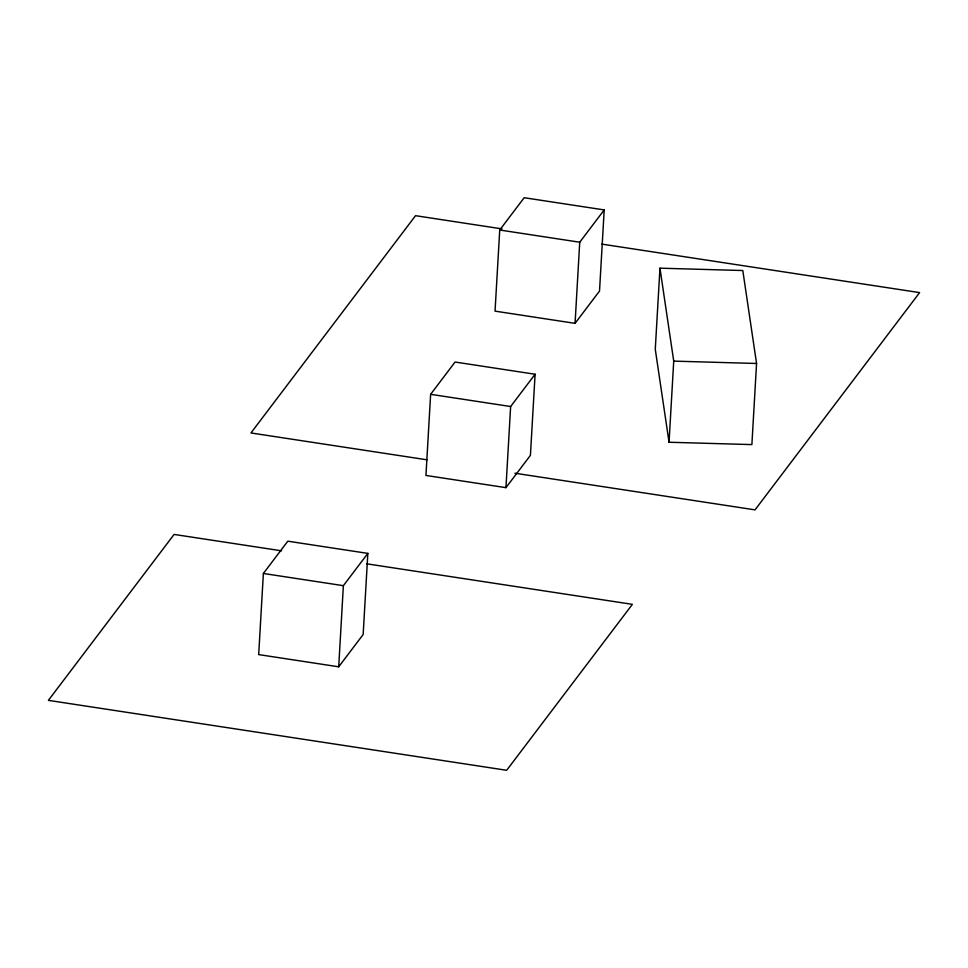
<?xml version="1.0" encoding="UTF-8"?>
<svg xmlns="http://www.w3.org/2000/svg" width="968" height="968" viewBox="0 0 968 968"><rect width="100%" height="100%" fill="white"/><g stroke="black" fill="none" stroke-linecap="round" stroke-linejoin="round"><path stroke-width="1.45" d="M263.369 573.467L258.686 654.598L338.703 666.807L363.157 634.512L367.84 553.394L287.823 541.185L263.369 573.467L343.374 585.676L367.84 553.394M338.703 666.807L343.374 585.676M430.627 394.315L425.944 475.445L505.961 487.654L530.416 455.359L535.098 374.241L455.081 362.032L430.627 394.315L510.632 406.524L535.098 374.241M499.73 230.009L495.047 311.139L575.065 323.348L599.519 291.053L604.201 209.923L524.184 197.714L499.73 230.009L579.735 242.218L604.201 209.923M505.961 487.654L510.632 406.524M575.065 323.348L579.735 242.218M659.958 268.172L655.275 349.303L669.045 442.243L751.882 444.602L756.565 363.484L742.795 270.532L659.958 268.172L673.728 361.124L669.045 442.243M673.728 361.124L756.565 363.484M502.017 228.884L415.526 215.683L250.954 432.95L426.936 459.8M601.939 244.13L919.6 292.602L755.028 509.858L514.928 473.219M281.567 550.816L174.095 534.421L48.4 700.36L506.675 770.286L632.37 604.347L366.666 563.799"/></g></svg>
